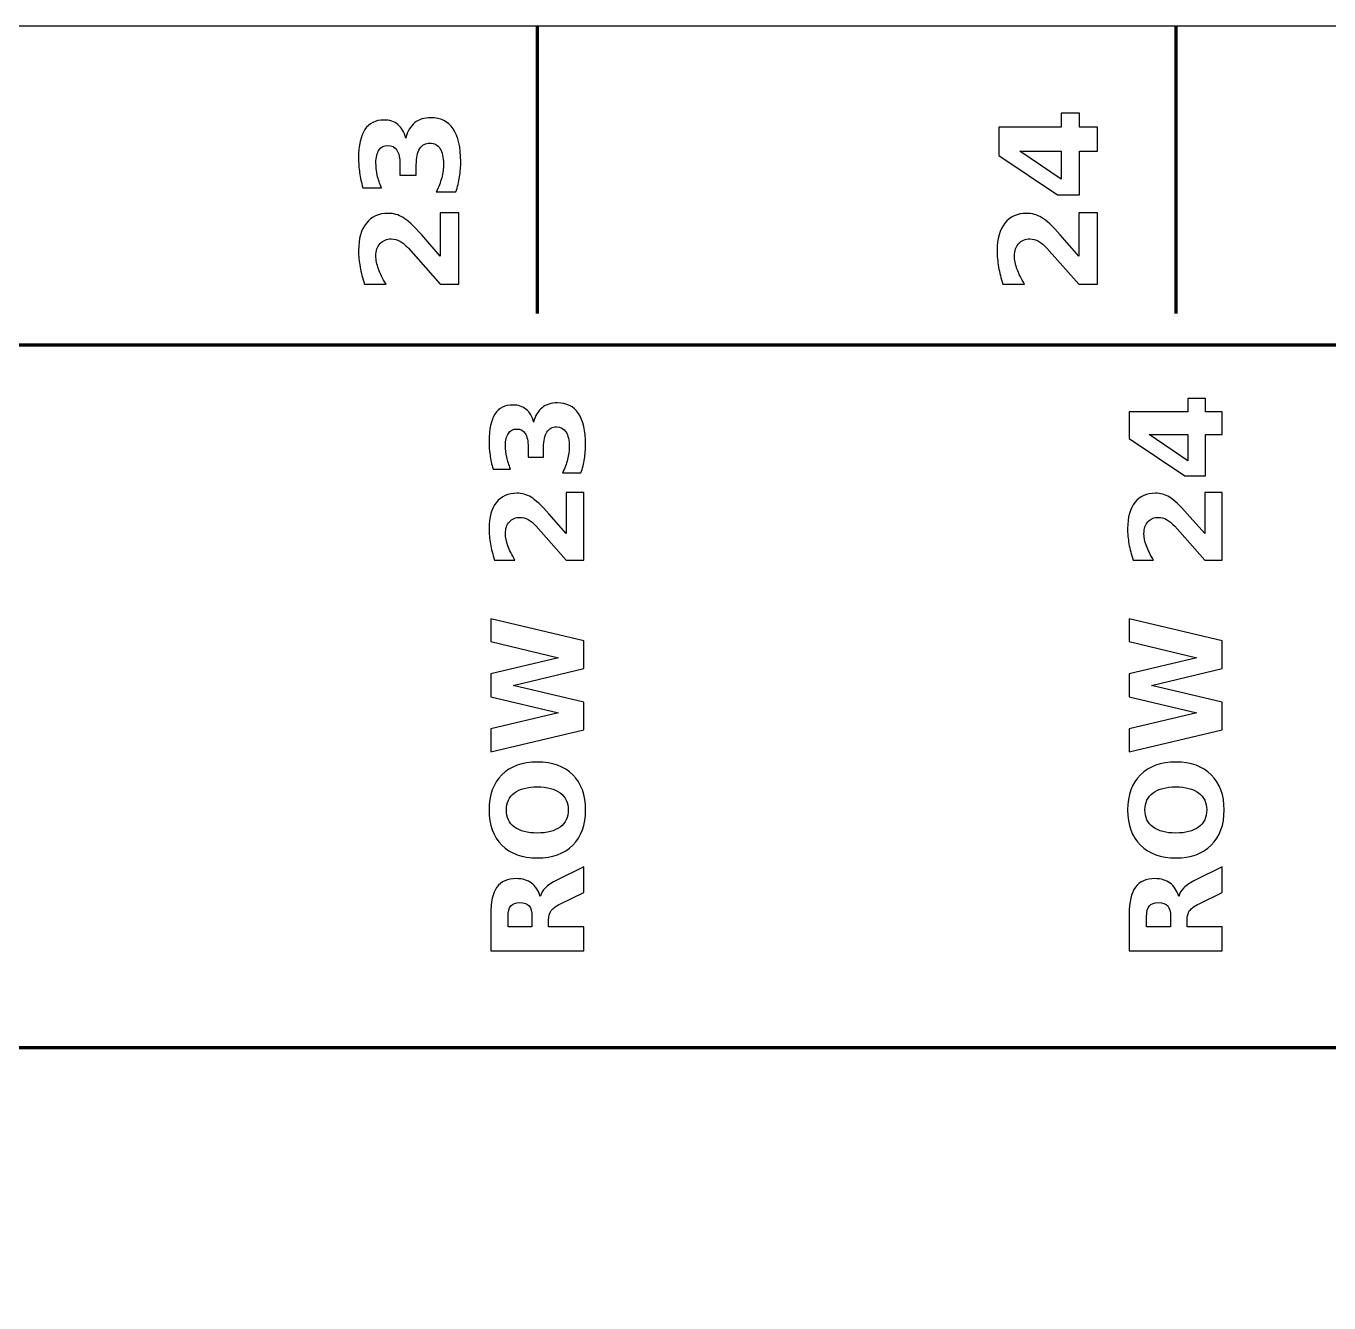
# Model space of a CAD drawing. Header units: centimetres. Extents: x -27.5 to 5.5, y -16.9 to -12.8.
# Drawn here: x -4.608 to -2.567, y -14.85 to -12.85 of the extents above; entities that cross this region are included whole.
import ezdxf

# ---------------------------------------------------------------- set-up
doc = ezdxf.new("R2010")
doc.units = ezdxf.units.CM
doc.header["$MEASUREMENT"] = 0
doc.layers.add('Layer 1', color=7, linetype='Continuous')

msp = doc.modelspace()

# ---------------------------------------------------------------- linework, layer by layer
at = {"layer": 'Layer 1', "color": 7}
msp.add_open_spline([(-27.5, -12.85), (-27.5, -12.85), (5.5, -12.85), (5.5, -12.85), (5.5, -12.85), (5.5, -12.85), (5.5, -16.85), (5.5, -16.85), (5.5, -16.85), (5.5, -16.85), (-27.5, -16.85), (-27.5, -16.85), (-27.5, -16.85), (-27.5, -16.85), (-27.5, -12.85), (-27.5, -12.85)], degree=3, knots=[0, 0, 0, 0, 0.25, 0.25, 0.25, 0.25, 0.5, 0.5, 0.5, 0.5, 0.75, 0.75, 0.75, 0.75, 1, 1, 1, 1], dxfattribs=at)
at = {"layer": 'Layer 1', "color": 250, "lineweight": 106}
for points in [[(-3.80684, -12.85), (-3.80684, -12.85), (-3.80686, -13.29999), (-3.80686, -13.29999)], [(-2.80684, -12.85), (-2.80684, -12.85), (-2.80686, -13.29999), (-2.80686, -13.29999)]]:
    msp.add_open_spline(points, degree=3, dxfattribs=at)
at = {"layer": 'Layer 1', "color": 250}
for points, knots in [([(-4.01292, -13.02535), (-4.01024, -13.01498), (-4.00555, -13.00704), (-3.99892, -13.00164), (-3.99892, -13.00164), (-3.99225, -12.99624), (-3.98382, -12.99353), (-3.97355, -12.99353), (-3.97355, -12.99353), (-3.95824, -12.99353), (-3.9466, -12.99938), (-3.93863, -13.01109), (-3.93863, -13.01109), (-3.93069, -13.02281), (-3.9267, -13.03988), (-3.9267, -13.06235), (-3.9267, -13.06235), (-3.9267, -13.07029), (-3.92734, -13.07823), (-3.92861, -13.0862), (-3.92861, -13.0862), (-3.92988, -13.09414), (-3.93182, -13.10201), (-3.93436, -13.1098), (-3.93436, -13.1098), (-3.93436, -13.1098), (-3.96505, -13.1098), (-3.96505, -13.1098), (-3.96505, -13.1098), (-3.96134, -13.10236), (-3.95852, -13.09499), (-3.95662, -13.08765), (-3.95662, -13.08765), (-3.95475, -13.08031), (-3.9538, -13.07308), (-3.9538, -13.06599), (-3.9538, -13.06599), (-3.9538, -13.05544), (-3.95563, -13.04736), (-3.95926, -13.04175), (-3.95926, -13.04175), (-3.96293, -13.03614), (-3.96815, -13.03332), (-3.975, -13.03332), (-3.975, -13.03332), (-3.98202, -13.03332), (-3.98734, -13.03621), (-3.99094, -13.04196), (-3.99094, -13.04196), (-3.99458, -13.04771), (-3.99638, -13.05622), (-3.99638, -13.06743), (-3.99638, -13.06743), (-3.99638, -13.06743), (-3.99638, -13.08334), (-3.99638, -13.08334), (-3.99638, -13.08334), (-3.99638, -13.08334), (-4.02202, -13.08334), (-4.02202, -13.08334), (-4.02202, -13.08334), (-4.02202, -13.08334), (-4.02202, -13.06662), (-4.02202, -13.06662), (-4.02202, -13.06662), (-4.02202, -13.0566), (-4.02358, -13.0492), (-4.02672, -13.04429), (-4.02672, -13.04429), (-4.02986, -13.03939), (-4.03462, -13.03695), (-4.041, -13.03695), (-4.041, -13.03695), (-4.04693, -13.03695), (-4.05152, -13.03932), (-4.05473, -13.04408), (-4.05473, -13.04408), (-4.05797, -13.04884), (-4.05959, -13.05555), (-4.05959, -13.06422), (-4.05959, -13.06422), (-4.05959, -13.07064), (-4.05889, -13.0771), (-4.05744, -13.08366), (-4.05744, -13.08366), (-4.056, -13.09019), (-4.05384, -13.09668), (-4.05102, -13.10317), (-4.05102, -13.10317), (-4.05102, -13.10317), (-4.08016, -13.10317), (-4.08016, -13.10317), (-4.08016, -13.10317), (-4.08238, -13.0953), (-4.08404, -13.08754), (-4.08514, -13.07982), (-4.08514, -13.07982), (-4.08623, -13.07209), (-4.08679, -13.06454), (-4.08679, -13.0571), (-4.08679, -13.0571), (-4.08679, -13.03706), (-4.08351, -13.02203), (-4.07692, -13.01208), (-4.07692, -13.01208), (-4.07035, -13.00213), (-4.06044, -12.99716), (-4.04721, -12.99716), (-4.04721, -12.99716), (-4.03822, -12.99716), (-4.03081, -12.99952), (-4.02506, -13.00429), (-4.02506, -13.00429), (-4.01931, -13.00905), (-4.01525, -13.01607), (-4.01292, -13.02535)], [0, 0, 0, 0, 0.0344828, 0.0344828, 0.0344828, 0.0344828, 0.0689655, 0.0689655, 0.0689655, 0.0689655, 0.1034483, 0.1034483, 0.1034483, 0.1034483, 0.137931, 0.137931, 0.137931, 0.137931, 0.1724138, 0.1724138, 0.1724138, 0.1724138, 0.2068966, 0.2068966, 0.2068966, 0.2068966, 0.2413793, 0.2413793, 0.2413793, 0.2413793, 0.2758621, 0.2758621, 0.2758621, 0.2758621, 0.3103448, 0.3103448, 0.3103448, 0.3103448, 0.3448276, 0.3448276, 0.3448276, 0.3448276, 0.3793103, 0.3793103, 0.3793103, 0.3793103, 0.4137931, 0.4137931, 0.4137931, 0.4137931, 0.4482759, 0.4482759, 0.4482759, 0.4482759, 0.4827586, 0.4827586, 0.4827586, 0.4827586, 0.5172414, 0.5172414, 0.5172414, 0.5172414, 0.5517241, 0.5517241, 0.5517241, 0.5517241, 0.5862069, 0.5862069, 0.5862069, 0.5862069, 0.6206897, 0.6206897, 0.6206897, 0.6206897, 0.6551724, 0.6551724, 0.6551724, 0.6551724, 0.6896552, 0.6896552, 0.6896552, 0.6896552, 0.7241379, 0.7241379, 0.7241379, 0.7241379, 0.7586207, 0.7586207, 0.7586207, 0.7586207, 0.7931034, 0.7931034, 0.7931034, 0.7931034, 0.8275862, 0.8275862, 0.8275862, 0.8275862, 0.862069, 0.862069, 0.862069, 0.862069, 0.8965517, 0.8965517, 0.8965517, 0.8965517, 0.9310345, 0.9310345, 0.9310345, 0.9310345, 0.9655172, 0.9655172, 0.9655172, 0.9655172, 1, 1, 1, 1]), ([(-3.08401, -13.05262), (-3.08401, -13.05262), (-3.08401, -13.00838), (-3.08401, -13.00838), (-3.08401, -13.00838), (-3.08401, -13.00838), (-2.98664, -13.00838), (-2.98664, -13.00838), (-2.98664, -13.00838), (-2.98664, -13.00838), (-2.98664, -12.98636), (-2.98664, -12.98636), (-2.98664, -12.98636), (-2.98664, -12.98636), (-2.95782, -12.98636), (-2.95782, -12.98636), (-2.95782, -12.98636), (-2.95782, -12.98636), (-2.95782, -13.00838), (-2.95782, -13.00838), (-2.95782, -13.00838), (-2.95782, -13.00838), (-2.9297, -13.00838), (-2.9297, -13.00838), (-2.9297, -13.00838), (-2.9297, -13.00838), (-2.9297, -13.04598), (-2.9297, -13.04598), (-2.9297, -13.04598), (-2.9297, -13.04598), (-2.95782, -13.04598), (-2.95782, -13.04598), (-2.95782, -13.04598), (-2.95782, -13.04598), (-2.95782, -13.11442), (-2.95782, -13.11442), (-2.95782, -13.11442), (-2.95782, -13.11442), (-2.99193, -13.11442), (-2.99193, -13.11442), (-2.99193, -13.11442), (-2.99193, -13.11442), (-3.08401, -13.05262), (-3.08401, -13.05262)], [0, 0, 0, 0, 0.0909091, 0.0909091, 0.0909091, 0.0909091, 0.1818182, 0.1818182, 0.1818182, 0.1818182, 0.2727273, 0.2727273, 0.2727273, 0.2727273, 0.3636364, 0.3636364, 0.3636364, 0.3636364, 0.4545455, 0.4545455, 0.4545455, 0.4545455, 0.5454545, 0.5454545, 0.5454545, 0.5454545, 0.6363636, 0.6363636, 0.6363636, 0.6363636, 0.7272727, 0.7272727, 0.7272727, 0.7272727, 0.8181818, 0.8181818, 0.8181818, 0.8181818, 0.9090909, 0.9090909, 0.9090909, 0.9090909, 1, 1, 1, 1]), ([(-3.05123, -13.04598), (-3.05123, -13.04598), (-2.98664, -13.08962), (-2.98664, -13.08962), (-2.98664, -13.08962), (-2.98664, -13.08962), (-2.98664, -13.04598), (-2.98664, -13.04598), (-2.98664, -13.04598), (-2.98664, -13.04598), (-3.05123, -13.04598), (-3.05123, -13.04598)], [0, 0, 0, 0, 0.3333333, 0.3333333, 0.3333333, 0.3333333, 0.6666667, 0.6666667, 0.6666667, 0.6666667, 1, 1, 1, 1]), ([(-3.95895, -13.21024), (-3.95895, -13.21024), (-3.95895, -13.14233), (-3.95895, -13.14233), (-3.95895, -13.14233), (-3.95895, -13.14233), (-3.9297, -13.14233), (-3.9297, -13.14233), (-3.9297, -13.14233), (-3.9297, -13.14233), (-3.9297, -13.25448), (-3.9297, -13.25448), (-3.9297, -13.25448), (-3.9297, -13.25448), (-3.95895, -13.25448), (-3.95895, -13.25448), (-3.95895, -13.25448), (-3.95895, -13.25448), (-4.00865, -13.19814), (-4.00865, -13.19814), (-4.00865, -13.19814), (-4.0132, -13.1931), (-4.01765, -13.18939), (-4.02199, -13.187), (-4.02199, -13.187), (-4.02633, -13.18456), (-4.03084, -13.18336), (-4.03553, -13.18336), (-4.03553, -13.18336), (-4.04277, -13.18336), (-4.04859, -13.1858), (-4.053, -13.19066), (-4.053, -13.19066), (-4.05741, -13.1955), (-4.05959, -13.20195), (-4.05959, -13.21003), (-4.05959, -13.21003), (-4.05959, -13.21624), (-4.05825, -13.22301), (-4.05561, -13.23039), (-4.05561, -13.23039), (-4.05296, -13.23776), (-4.04901, -13.24566), (-4.04379, -13.25406), (-4.04379, -13.25406), (-4.04379, -13.25406), (-4.07769, -13.25406), (-4.07769, -13.25406), (-4.07769, -13.25406), (-4.08066, -13.2451), (-4.08291, -13.23624), (-4.08447, -13.22749), (-4.08447, -13.22749), (-4.08602, -13.21875), (-4.08679, -13.21017), (-4.08679, -13.20174), (-4.08679, -13.20174), (-4.08679, -13.18329), (-4.08274, -13.16893), (-4.07459, -13.1587), (-4.07459, -13.1587), (-4.06647, -13.14847), (-4.05515, -13.14336), (-4.04058, -13.14336), (-4.04058, -13.14336), (-4.03218, -13.14336), (-4.02435, -13.14554), (-4.01708, -13.14988), (-4.01708, -13.14988), (-4.00982, -13.15422), (-4.00008, -13.16336), (-3.98787, -13.17726), (-3.98787, -13.17726), (-3.98787, -13.17726), (-3.95895, -13.21024), (-3.95895, -13.21024)], [0, 0, 0, 0, 0.0526316, 0.0526316, 0.0526316, 0.0526316, 0.1052632, 0.1052632, 0.1052632, 0.1052632, 0.1578947, 0.1578947, 0.1578947, 0.1578947, 0.2105263, 0.2105263, 0.2105263, 0.2105263, 0.2631579, 0.2631579, 0.2631579, 0.2631579, 0.3157895, 0.3157895, 0.3157895, 0.3157895, 0.3684211, 0.3684211, 0.3684211, 0.3684211, 0.4210526, 0.4210526, 0.4210526, 0.4210526, 0.4736842, 0.4736842, 0.4736842, 0.4736842, 0.5263158, 0.5263158, 0.5263158, 0.5263158, 0.5789474, 0.5789474, 0.5789474, 0.5789474, 0.6315789, 0.6315789, 0.6315789, 0.6315789, 0.6842105, 0.6842105, 0.6842105, 0.6842105, 0.7368421, 0.7368421, 0.7368421, 0.7368421, 0.7894737, 0.7894737, 0.7894737, 0.7894737, 0.8421053, 0.8421053, 0.8421053, 0.8421053, 0.8947368, 0.8947368, 0.8947368, 0.8947368, 0.9473684, 0.9473684, 0.9473684, 0.9473684, 1, 1, 1, 1]), ([(-2.95895, -13.21024), (-2.95895, -13.21024), (-2.95895, -13.14233), (-2.95895, -13.14233), (-2.95895, -13.14233), (-2.95895, -13.14233), (-2.9297, -13.14233), (-2.9297, -13.14233), (-2.9297, -13.14233), (-2.9297, -13.14233), (-2.9297, -13.25448), (-2.9297, -13.25448), (-2.9297, -13.25448), (-2.9297, -13.25448), (-2.95895, -13.25448), (-2.95895, -13.25448), (-2.95895, -13.25448), (-2.95895, -13.25448), (-3.00865, -13.19814), (-3.00865, -13.19814), (-3.00865, -13.19814), (-3.0132, -13.1931), (-3.01765, -13.18939), (-3.02199, -13.187), (-3.02199, -13.187), (-3.02633, -13.18456), (-3.03084, -13.18336), (-3.03553, -13.18336), (-3.03553, -13.18336), (-3.04277, -13.18336), (-3.04859, -13.1858), (-3.053, -13.19066), (-3.053, -13.19066), (-3.05741, -13.1955), (-3.05959, -13.20195), (-3.05959, -13.21003), (-3.05959, -13.21003), (-3.05959, -13.21624), (-3.05825, -13.22301), (-3.05561, -13.23039), (-3.05561, -13.23039), (-3.05296, -13.23776), (-3.04901, -13.24566), (-3.04379, -13.25406), (-3.04379, -13.25406), (-3.04379, -13.25406), (-3.07769, -13.25406), (-3.07769, -13.25406), (-3.07769, -13.25406), (-3.08066, -13.2451), (-3.08291, -13.23624), (-3.08447, -13.22749), (-3.08447, -13.22749), (-3.08602, -13.21875), (-3.08679, -13.21017), (-3.08679, -13.20174), (-3.08679, -13.20174), (-3.08679, -13.18329), (-3.08274, -13.16893), (-3.07459, -13.1587), (-3.07459, -13.1587), (-3.06647, -13.14847), (-3.05515, -13.14336), (-3.04058, -13.14336), (-3.04058, -13.14336), (-3.03218, -13.14336), (-3.02435, -13.14554), (-3.01708, -13.14988), (-3.01708, -13.14988), (-3.00982, -13.15422), (-3.00008, -13.16336), (-2.98787, -13.17726), (-2.98787, -13.17726), (-2.98787, -13.17726), (-2.95895, -13.21024), (-2.95895, -13.21024)], [0, 0, 0, 0, 0.0526316, 0.0526316, 0.0526316, 0.0526316, 0.1052632, 0.1052632, 0.1052632, 0.1052632, 0.1578947, 0.1578947, 0.1578947, 0.1578947, 0.2105263, 0.2105263, 0.2105263, 0.2105263, 0.2631579, 0.2631579, 0.2631579, 0.2631579, 0.3157895, 0.3157895, 0.3157895, 0.3157895, 0.3684211, 0.3684211, 0.3684211, 0.3684211, 0.4210526, 0.4210526, 0.4210526, 0.4210526, 0.4736842, 0.4736842, 0.4736842, 0.4736842, 0.5263158, 0.5263158, 0.5263158, 0.5263158, 0.5789474, 0.5789474, 0.5789474, 0.5789474, 0.6315789, 0.6315789, 0.6315789, 0.6315789, 0.6842105, 0.6842105, 0.6842105, 0.6842105, 0.7368421, 0.7368421, 0.7368421, 0.7368421, 0.7894737, 0.7894737, 0.7894737, 0.7894737, 0.8421053, 0.8421053, 0.8421053, 0.8421053, 0.8947368, 0.8947368, 0.8947368, 0.8947368, 0.9473684, 0.9473684, 0.9473684, 0.9473684, 1, 1, 1, 1]), ([(-3.81267, -13.47025), (-3.81014, -13.46045), (-3.80571, -13.45295), (-3.79944, -13.44785), (-3.79944, -13.44785), (-3.79314, -13.44275), (-3.78517, -13.44019), (-3.77547, -13.44019), (-3.77547, -13.44019), (-3.76101, -13.44019), (-3.75001, -13.44572), (-3.74247, -13.45679), (-3.74247, -13.45679), (-3.73497, -13.46785), (-3.73121, -13.48399), (-3.73121, -13.50522), (-3.73121, -13.50522), (-3.73121, -13.51272), (-3.73181, -13.52022), (-3.73301, -13.52775), (-3.73301, -13.52775), (-3.73421, -13.53525), (-3.73604, -13.54269), (-3.73844, -13.55005), (-3.73844, -13.55005), (-3.73844, -13.55005), (-3.76744, -13.55005), (-3.76744, -13.55005), (-3.76744, -13.55005), (-3.76394, -13.54302), (-3.76127, -13.53605), (-3.75947, -13.52912), (-3.75947, -13.52912), (-3.75771, -13.52219), (-3.75681, -13.51535), (-3.75681, -13.50865), (-3.75681, -13.50865), (-3.75681, -13.49869), (-3.75854, -13.49105), (-3.76197, -13.48575), (-3.76197, -13.48575), (-3.76544, -13.48045), (-3.77037, -13.47779), (-3.77684, -13.47779), (-3.77684, -13.47779), (-3.78347, -13.47779), (-3.78851, -13.48052), (-3.79191, -13.48595), (-3.79191, -13.48595), (-3.79534, -13.49139), (-3.79704, -13.49942), (-3.79704, -13.51002), (-3.79704, -13.51002), (-3.79704, -13.51002), (-3.79704, -13.52505), (-3.79704, -13.52505), (-3.79704, -13.52505), (-3.79704, -13.52505), (-3.82127, -13.52505), (-3.82127, -13.52505), (-3.82127, -13.52505), (-3.82127, -13.52505), (-3.82127, -13.50925), (-3.82127, -13.50925), (-3.82127, -13.50925), (-3.82127, -13.49979), (-3.82274, -13.49279), (-3.82571, -13.48815), (-3.82571, -13.48815), (-3.82867, -13.48352), (-3.83317, -13.48122), (-3.83921, -13.48122), (-3.83921, -13.48122), (-3.84481, -13.48122), (-3.84914, -13.48345), (-3.85217, -13.48795), (-3.85217, -13.48795), (-3.85524, -13.49245), (-3.85677, -13.49879), (-3.85677, -13.50699), (-3.85677, -13.50699), (-3.85677, -13.51305), (-3.85611, -13.51915), (-3.85474, -13.52535), (-3.85474, -13.52535), (-3.85337, -13.53152), (-3.85134, -13.53765), (-3.84867, -13.54379), (-3.84867, -13.54379), (-3.84867, -13.54379), (-3.87621, -13.54379), (-3.87621, -13.54379), (-3.87621, -13.54379), (-3.87831, -13.53635), (-3.87987, -13.52902), (-3.88091, -13.52172), (-3.88091, -13.52172), (-3.88194, -13.51442), (-3.88247, -13.50729), (-3.88247, -13.50025), (-3.88247, -13.50025), (-3.88247, -13.48132), (-3.87937, -13.46712), (-3.87314, -13.45772), (-3.87314, -13.45772), (-3.86694, -13.44832), (-3.85757, -13.44362), (-3.84507, -13.44362), (-3.84507, -13.44362), (-3.83657, -13.44362), (-3.82957, -13.44585), (-3.82414, -13.45035), (-3.82414, -13.45035), (-3.81871, -13.45485), (-3.81487, -13.46149), (-3.81267, -13.47025)], [0, 0, 0, 0, 0.0344828, 0.0344828, 0.0344828, 0.0344828, 0.0689655, 0.0689655, 0.0689655, 0.0689655, 0.1034483, 0.1034483, 0.1034483, 0.1034483, 0.137931, 0.137931, 0.137931, 0.137931, 0.1724138, 0.1724138, 0.1724138, 0.1724138, 0.2068966, 0.2068966, 0.2068966, 0.2068966, 0.2413793, 0.2413793, 0.2413793, 0.2413793, 0.2758621, 0.2758621, 0.2758621, 0.2758621, 0.3103448, 0.3103448, 0.3103448, 0.3103448, 0.3448276, 0.3448276, 0.3448276, 0.3448276, 0.3793103, 0.3793103, 0.3793103, 0.3793103, 0.4137931, 0.4137931, 0.4137931, 0.4137931, 0.4482759, 0.4482759, 0.4482759, 0.4482759, 0.4827586, 0.4827586, 0.4827586, 0.4827586, 0.5172414, 0.5172414, 0.5172414, 0.5172414, 0.5517241, 0.5517241, 0.5517241, 0.5517241, 0.5862069, 0.5862069, 0.5862069, 0.5862069, 0.6206897, 0.6206897, 0.6206897, 0.6206897, 0.6551724, 0.6551724, 0.6551724, 0.6551724, 0.6896552, 0.6896552, 0.6896552, 0.6896552, 0.7241379, 0.7241379, 0.7241379, 0.7241379, 0.7586207, 0.7586207, 0.7586207, 0.7586207, 0.7931034, 0.7931034, 0.7931034, 0.7931034, 0.8275862, 0.8275862, 0.8275862, 0.8275862, 0.862069, 0.862069, 0.862069, 0.862069, 0.8965517, 0.8965517, 0.8965517, 0.8965517, 0.9310345, 0.9310345, 0.9310345, 0.9310345, 0.9655172, 0.9655172, 0.9655172, 0.9655172, 1, 1, 1, 1]), ([(-2.87984, -13.49602), (-2.87984, -13.49602), (-2.87984, -13.45422), (-2.87984, -13.45422), (-2.87984, -13.45422), (-2.87984, -13.45422), (-2.78784, -13.45422), (-2.78784, -13.45422), (-2.78784, -13.45422), (-2.78784, -13.45422), (-2.78784, -13.43342), (-2.78784, -13.43342), (-2.78784, -13.43342), (-2.78784, -13.43342), (-2.76061, -13.43342), (-2.76061, -13.43342), (-2.76061, -13.43342), (-2.76061, -13.43342), (-2.76061, -13.45422), (-2.76061, -13.45422), (-2.76061, -13.45422), (-2.76061, -13.45422), (-2.73404, -13.45422), (-2.73404, -13.45422), (-2.73404, -13.45422), (-2.73404, -13.45422), (-2.73404, -13.48975), (-2.73404, -13.48975), (-2.73404, -13.48975), (-2.73404, -13.48975), (-2.76061, -13.48975), (-2.76061, -13.48975), (-2.76061, -13.48975), (-2.76061, -13.48975), (-2.76061, -13.55442), (-2.76061, -13.55442), (-2.76061, -13.55442), (-2.76061, -13.55442), (-2.79284, -13.55442), (-2.79284, -13.55442), (-2.79284, -13.55442), (-2.79284, -13.55442), (-2.87984, -13.49602), (-2.87984, -13.49602)], [0, 0, 0, 0, 0.0909091, 0.0909091, 0.0909091, 0.0909091, 0.1818182, 0.1818182, 0.1818182, 0.1818182, 0.2727273, 0.2727273, 0.2727273, 0.2727273, 0.3636364, 0.3636364, 0.3636364, 0.3636364, 0.4545455, 0.4545455, 0.4545455, 0.4545455, 0.5454545, 0.5454545, 0.5454545, 0.5454545, 0.6363636, 0.6363636, 0.6363636, 0.6363636, 0.7272727, 0.7272727, 0.7272727, 0.7272727, 0.8181818, 0.8181818, 0.8181818, 0.8181818, 0.9090909, 0.9090909, 0.9090909, 0.9090909, 1, 1, 1, 1]), ([(-2.84887, -13.48975), (-2.84887, -13.48975), (-2.78784, -13.53099), (-2.78784, -13.53099), (-2.78784, -13.53099), (-2.78784, -13.53099), (-2.78784, -13.48975), (-2.78784, -13.48975), (-2.78784, -13.48975), (-2.78784, -13.48975), (-2.84887, -13.48975), (-2.84887, -13.48975)], [0, 0, 0, 0, 0.3333333, 0.3333333, 0.3333333, 0.3333333, 0.6666667, 0.6666667, 0.6666667, 0.6666667, 1, 1, 1, 1]), ([(-3.76167, -13.64496), (-3.76167, -13.64496), (-3.76167, -13.58079), (-3.76167, -13.58079), (-3.76167, -13.58079), (-3.76167, -13.58079), (-3.73404, -13.58079), (-3.73404, -13.58079), (-3.73404, -13.58079), (-3.73404, -13.58079), (-3.73404, -13.68676), (-3.73404, -13.68676), (-3.73404, -13.68676), (-3.73404, -13.68676), (-3.76167, -13.68676), (-3.76167, -13.68676), (-3.76167, -13.68676), (-3.76167, -13.68676), (-3.80864, -13.63352), (-3.80864, -13.63352), (-3.80864, -13.63352), (-3.81294, -13.62876), (-3.81714, -13.62526), (-3.82124, -13.62299), (-3.82124, -13.62299), (-3.82534, -13.62069), (-3.82961, -13.61956), (-3.83404, -13.61956), (-3.83404, -13.61956), (-3.84087, -13.61956), (-3.84637, -13.62186), (-3.85054, -13.62646), (-3.85054, -13.62646), (-3.85471, -13.63102), (-3.85677, -13.63712), (-3.85677, -13.64476), (-3.85677, -13.64476), (-3.85677, -13.65062), (-3.85551, -13.65702), (-3.85301, -13.66399), (-3.85301, -13.66399), (-3.85051, -13.67096), (-3.84677, -13.67842), (-3.84184, -13.68636), (-3.84184, -13.68636), (-3.84184, -13.68636), (-3.87387, -13.68636), (-3.87387, -13.68636), (-3.87387, -13.68636), (-3.87667, -13.67789), (-3.87881, -13.66952), (-3.88027, -13.66126), (-3.88027, -13.66126), (-3.88174, -13.65299), (-3.88247, -13.64489), (-3.88247, -13.63692), (-3.88247, -13.63692), (-3.88247, -13.61949), (-3.87864, -13.60592), (-3.87094, -13.59626), (-3.87094, -13.59626), (-3.86327, -13.58659), (-3.85257, -13.58176), (-3.83881, -13.58176), (-3.83881, -13.58176), (-3.83087, -13.58176), (-3.82347, -13.58382), (-3.81661, -13.58792), (-3.81661, -13.58792), (-3.80974, -13.59202), (-3.80054, -13.60066), (-3.78901, -13.61379), (-3.78901, -13.61379), (-3.78901, -13.61379), (-3.76167, -13.64496), (-3.76167, -13.64496)], [0, 0, 0, 0, 0.0526316, 0.0526316, 0.0526316, 0.0526316, 0.1052632, 0.1052632, 0.1052632, 0.1052632, 0.1578947, 0.1578947, 0.1578947, 0.1578947, 0.2105263, 0.2105263, 0.2105263, 0.2105263, 0.2631579, 0.2631579, 0.2631579, 0.2631579, 0.3157895, 0.3157895, 0.3157895, 0.3157895, 0.3684211, 0.3684211, 0.3684211, 0.3684211, 0.4210526, 0.4210526, 0.4210526, 0.4210526, 0.4736842, 0.4736842, 0.4736842, 0.4736842, 0.5263158, 0.5263158, 0.5263158, 0.5263158, 0.5789474, 0.5789474, 0.5789474, 0.5789474, 0.6315789, 0.6315789, 0.6315789, 0.6315789, 0.6842105, 0.6842105, 0.6842105, 0.6842105, 0.7368421, 0.7368421, 0.7368421, 0.7368421, 0.7894737, 0.7894737, 0.7894737, 0.7894737, 0.8421053, 0.8421053, 0.8421053, 0.8421053, 0.8947368, 0.8947368, 0.8947368, 0.8947368, 0.9473684, 0.9473684, 0.9473684, 0.9473684, 1, 1, 1, 1]), ([(-2.76167, -13.64496), (-2.76167, -13.64496), (-2.76167, -13.58079), (-2.76167, -13.58079), (-2.76167, -13.58079), (-2.76167, -13.58079), (-2.73404, -13.58079), (-2.73404, -13.58079), (-2.73404, -13.58079), (-2.73404, -13.58079), (-2.73404, -13.68676), (-2.73404, -13.68676), (-2.73404, -13.68676), (-2.73404, -13.68676), (-2.76167, -13.68676), (-2.76167, -13.68676), (-2.76167, -13.68676), (-2.76167, -13.68676), (-2.80864, -13.63352), (-2.80864, -13.63352), (-2.80864, -13.63352), (-2.81294, -13.62876), (-2.81714, -13.62526), (-2.82124, -13.62299), (-2.82124, -13.62299), (-2.82534, -13.62069), (-2.82961, -13.61956), (-2.83404, -13.61956), (-2.83404, -13.61956), (-2.84087, -13.61956), (-2.84637, -13.62186), (-2.85054, -13.62646), (-2.85054, -13.62646), (-2.85471, -13.63102), (-2.85677, -13.63712), (-2.85677, -13.64476), (-2.85677, -13.64476), (-2.85677, -13.65062), (-2.85551, -13.65702), (-2.85301, -13.66399), (-2.85301, -13.66399), (-2.85051, -13.67096), (-2.84677, -13.67842), (-2.84184, -13.68636), (-2.84184, -13.68636), (-2.84184, -13.68636), (-2.87387, -13.68636), (-2.87387, -13.68636), (-2.87387, -13.68636), (-2.87667, -13.67789), (-2.87881, -13.66952), (-2.88027, -13.66126), (-2.88027, -13.66126), (-2.88174, -13.65299), (-2.88247, -13.64489), (-2.88247, -13.63692), (-2.88247, -13.63692), (-2.88247, -13.61949), (-2.87864, -13.60592), (-2.87094, -13.59626), (-2.87094, -13.59626), (-2.86327, -13.58659), (-2.85257, -13.58176), (-2.83881, -13.58176), (-2.83881, -13.58176), (-2.83087, -13.58176), (-2.82347, -13.58382), (-2.81661, -13.58792), (-2.81661, -13.58792), (-2.80974, -13.59202), (-2.80054, -13.60066), (-2.78901, -13.61379), (-2.78901, -13.61379), (-2.78901, -13.61379), (-2.76167, -13.64496), (-2.76167, -13.64496)], [0, 0, 0, 0, 0.0526316, 0.0526316, 0.0526316, 0.0526316, 0.1052632, 0.1052632, 0.1052632, 0.1052632, 0.1578947, 0.1578947, 0.1578947, 0.1578947, 0.2105263, 0.2105263, 0.2105263, 0.2105263, 0.2631579, 0.2631579, 0.2631579, 0.2631579, 0.3157895, 0.3157895, 0.3157895, 0.3157895, 0.3684211, 0.3684211, 0.3684211, 0.3684211, 0.4210526, 0.4210526, 0.4210526, 0.4210526, 0.4736842, 0.4736842, 0.4736842, 0.4736842, 0.5263158, 0.5263158, 0.5263158, 0.5263158, 0.5789474, 0.5789474, 0.5789474, 0.5789474, 0.6315789, 0.6315789, 0.6315789, 0.6315789, 0.6842105, 0.6842105, 0.6842105, 0.6842105, 0.7368421, 0.7368421, 0.7368421, 0.7368421, 0.7894737, 0.7894737, 0.7894737, 0.7894737, 0.8421053, 0.8421053, 0.8421053, 0.8421053, 0.8947368, 0.8947368, 0.8947368, 0.8947368, 0.9473684, 0.9473684, 0.9473684, 0.9473684, 1, 1, 1, 1]), ([(-3.87984, -13.98685), (-3.87984, -13.98685), (-3.87984, -13.95082), (-3.87984, -13.95082), (-3.87984, -13.95082), (-3.87984, -13.95082), (-3.77387, -13.92562), (-3.77387, -13.92562), (-3.77387, -13.92562), (-3.77387, -13.92562), (-3.87984, -13.90062), (-3.87984, -13.90062), (-3.87984, -13.90062), (-3.87984, -13.90062), (-3.87984, -13.86439), (-3.87984, -13.86439), (-3.87984, -13.86439), (-3.87984, -13.86439), (-3.77387, -13.83939), (-3.77387, -13.83939), (-3.77387, -13.83939), (-3.77387, -13.83939), (-3.87984, -13.81419), (-3.87984, -13.81419), (-3.87984, -13.81419), (-3.87984, -13.81419), (-3.87984, -13.77845), (-3.87984, -13.77845), (-3.87984, -13.77845), (-3.87984, -13.77845), (-3.73404, -13.81282), (-3.73404, -13.81282), (-3.73404, -13.81282), (-3.73404, -13.81282), (-3.73404, -13.85619), (-3.73404, -13.85619), (-3.73404, -13.85619), (-3.73404, -13.85619), (-3.84487, -13.88265), (-3.84487, -13.88265), (-3.84487, -13.88265), (-3.84487, -13.88265), (-3.73404, -13.90882), (-3.73404, -13.90882), (-3.73404, -13.90882), (-3.73404, -13.90882), (-3.73404, -13.95219), (-3.73404, -13.95219), (-3.73404, -13.95219), (-3.73404, -13.95219), (-3.87984, -13.98685), (-3.87984, -13.98685)], [0, 0, 0, 0, 0.0769231, 0.0769231, 0.0769231, 0.0769231, 0.1538462, 0.1538462, 0.1538462, 0.1538462, 0.2307692, 0.2307692, 0.2307692, 0.2307692, 0.3076923, 0.3076923, 0.3076923, 0.3076923, 0.3846154, 0.3846154, 0.3846154, 0.3846154, 0.4615385, 0.4615385, 0.4615385, 0.4615385, 0.5384615, 0.5384615, 0.5384615, 0.5384615, 0.6153846, 0.6153846, 0.6153846, 0.6153846, 0.6923077, 0.6923077, 0.6923077, 0.6923077, 0.7692308, 0.7692308, 0.7692308, 0.7692308, 0.8461538, 0.8461538, 0.8461538, 0.8461538, 0.9230769, 0.9230769, 0.9230769, 0.9230769, 1, 1, 1, 1]), ([(-2.87984, -13.98685), (-2.87984, -13.98685), (-2.87984, -13.95082), (-2.87984, -13.95082), (-2.87984, -13.95082), (-2.87984, -13.95082), (-2.77387, -13.92562), (-2.77387, -13.92562), (-2.77387, -13.92562), (-2.77387, -13.92562), (-2.87984, -13.90062), (-2.87984, -13.90062), (-2.87984, -13.90062), (-2.87984, -13.90062), (-2.87984, -13.86439), (-2.87984, -13.86439), (-2.87984, -13.86439), (-2.87984, -13.86439), (-2.77387, -13.83939), (-2.77387, -13.83939), (-2.77387, -13.83939), (-2.77387, -13.83939), (-2.87984, -13.81419), (-2.87984, -13.81419), (-2.87984, -13.81419), (-2.87984, -13.81419), (-2.87984, -13.77845), (-2.87984, -13.77845), (-2.87984, -13.77845), (-2.87984, -13.77845), (-2.73404, -13.81282), (-2.73404, -13.81282), (-2.73404, -13.81282), (-2.73404, -13.81282), (-2.73404, -13.85619), (-2.73404, -13.85619), (-2.73404, -13.85619), (-2.73404, -13.85619), (-2.84487, -13.88265), (-2.84487, -13.88265), (-2.84487, -13.88265), (-2.84487, -13.88265), (-2.73404, -13.90882), (-2.73404, -13.90882), (-2.73404, -13.90882), (-2.73404, -13.90882), (-2.73404, -13.95219), (-2.73404, -13.95219), (-2.73404, -13.95219), (-2.73404, -13.95219), (-2.87984, -13.98685), (-2.87984, -13.98685)], [0, 0, 0, 0, 0.0769231, 0.0769231, 0.0769231, 0.0769231, 0.1538462, 0.1538462, 0.1538462, 0.1538462, 0.2307692, 0.2307692, 0.2307692, 0.2307692, 0.3076923, 0.3076923, 0.3076923, 0.3076923, 0.3846154, 0.3846154, 0.3846154, 0.3846154, 0.4615385, 0.4615385, 0.4615385, 0.4615385, 0.5384615, 0.5384615, 0.5384615, 0.5384615, 0.6153846, 0.6153846, 0.6153846, 0.6153846, 0.6923077, 0.6923077, 0.6923077, 0.6923077, 0.7692308, 0.7692308, 0.7692308, 0.7692308, 0.8461538, 0.8461538, 0.8461538, 0.8461538, 0.9230769, 0.9230769, 0.9230769, 0.9230769, 1, 1, 1, 1]), ([(-3.88247, -14.07788), (-3.88247, -14.05445), (-3.87577, -14.03608), (-3.86234, -14.02282), (-3.86234, -14.02282), (-3.84894, -14.00952), (-3.83041, -14.00288), (-3.80681, -14.00288), (-3.80681, -14.00288), (-3.78324, -14.00288), (-3.76474, -14.00952), (-3.75134, -14.02282), (-3.75134, -14.02282), (-3.73791, -14.03608), (-3.73121, -14.05445), (-3.73121, -14.07788), (-3.73121, -14.07788), (-3.73121, -14.10125), (-3.73791, -14.11958), (-3.75134, -14.13292), (-3.75134, -14.13292), (-3.76474, -14.14622), (-3.78324, -14.15288), (-3.80681, -14.15288), (-3.80681, -14.15288), (-3.83041, -14.15288), (-3.84894, -14.14622), (-3.86234, -14.13292), (-3.86234, -14.13292), (-3.87577, -14.11958), (-3.88247, -14.10125), (-3.88247, -14.07788)], [0, 0, 0, 0, 0.125, 0.125, 0.125, 0.125, 0.25, 0.25, 0.25, 0.25, 0.375, 0.375, 0.375, 0.375, 0.5, 0.5, 0.5, 0.5, 0.625, 0.625, 0.625, 0.625, 0.75, 0.75, 0.75, 0.75, 0.875, 0.875, 0.875, 0.875, 1, 1, 1, 1]), ([(-2.88247, -14.07788), (-2.88247, -14.05445), (-2.87577, -14.03608), (-2.86234, -14.02282), (-2.86234, -14.02282), (-2.84894, -14.00952), (-2.83041, -14.00288), (-2.80681, -14.00288), (-2.80681, -14.00288), (-2.78324, -14.00288), (-2.76474, -14.00952), (-2.75134, -14.02282), (-2.75134, -14.02282), (-2.73791, -14.03608), (-2.73121, -14.05445), (-2.73121, -14.07788), (-2.73121, -14.07788), (-2.73121, -14.10125), (-2.73791, -14.11958), (-2.75134, -14.13292), (-2.75134, -14.13292), (-2.76474, -14.14622), (-2.78324, -14.15288), (-2.80681, -14.15288), (-2.80681, -14.15288), (-2.83041, -14.15288), (-2.84894, -14.14622), (-2.86234, -14.13292), (-2.86234, -14.13292), (-2.87577, -14.11958), (-2.88247, -14.10125), (-2.88247, -14.07788)], [0, 0, 0, 0, 0.125, 0.125, 0.125, 0.125, 0.25, 0.25, 0.25, 0.25, 0.375, 0.375, 0.375, 0.375, 0.5, 0.5, 0.5, 0.5, 0.625, 0.625, 0.625, 0.625, 0.75, 0.75, 0.75, 0.75, 0.875, 0.875, 0.875, 0.875, 1, 1, 1, 1]), ([(-3.85524, -14.07788), (-3.85524, -14.08935), (-3.85101, -14.09822), (-3.84254, -14.10455), (-3.84254, -14.10455), (-3.83407, -14.11085), (-3.82217, -14.11402), (-3.80681, -14.11402), (-3.80681, -14.11402), (-3.79147, -14.11402), (-3.77961, -14.11085), (-3.77114, -14.10455), (-3.77114, -14.10455), (-3.76267, -14.09822), (-3.75844, -14.08935), (-3.75844, -14.07788), (-3.75844, -14.07788), (-3.75844, -14.06635), (-3.76267, -14.05745), (-3.77114, -14.05112), (-3.77114, -14.05112), (-3.77961, -14.04482), (-3.79147, -14.04165), (-3.80681, -14.04165), (-3.80681, -14.04165), (-3.82217, -14.04165), (-3.83407, -14.04482), (-3.84254, -14.05112), (-3.84254, -14.05112), (-3.85101, -14.05745), (-3.85524, -14.06635), (-3.85524, -14.07788)], [0, 0, 0, 0, 0.125, 0.125, 0.125, 0.125, 0.25, 0.25, 0.25, 0.25, 0.375, 0.375, 0.375, 0.375, 0.5, 0.5, 0.5, 0.5, 0.625, 0.625, 0.625, 0.625, 0.75, 0.75, 0.75, 0.75, 0.875, 0.875, 0.875, 0.875, 1, 1, 1, 1]), ([(-2.85524, -14.07788), (-2.85524, -14.08935), (-2.85101, -14.09822), (-2.84254, -14.10455), (-2.84254, -14.10455), (-2.83407, -14.11085), (-2.82217, -14.11402), (-2.80681, -14.11402), (-2.80681, -14.11402), (-2.79147, -14.11402), (-2.77961, -14.11085), (-2.77114, -14.10455), (-2.77114, -14.10455), (-2.76267, -14.09822), (-2.75844, -14.08935), (-2.75844, -14.07788), (-2.75844, -14.07788), (-2.75844, -14.06635), (-2.76267, -14.05745), (-2.77114, -14.05112), (-2.77114, -14.05112), (-2.77961, -14.04482), (-2.79147, -14.04165), (-2.80681, -14.04165), (-2.80681, -14.04165), (-2.82217, -14.04165), (-2.83407, -14.04482), (-2.84254, -14.05112), (-2.84254, -14.05112), (-2.85101, -14.05745), (-2.85524, -14.06635), (-2.85524, -14.07788)], [0, 0, 0, 0, 0.125, 0.125, 0.125, 0.125, 0.25, 0.25, 0.25, 0.25, 0.375, 0.375, 0.375, 0.375, 0.5, 0.5, 0.5, 0.5, 0.625, 0.625, 0.625, 0.625, 0.75, 0.75, 0.75, 0.75, 0.875, 0.875, 0.875, 0.875, 1, 1, 1, 1]), ([(-3.78921, -14.26088), (-3.78921, -14.26088), (-3.73404, -14.26088), (-3.73404, -14.26088), (-3.73404, -14.26088), (-3.73404, -14.26088), (-3.73404, -14.29848), (-3.73404, -14.29848), (-3.73404, -14.29848), (-3.73404, -14.29848), (-3.87984, -14.29848), (-3.87984, -14.29848), (-3.87984, -14.29848), (-3.87984, -14.29848), (-3.87984, -14.24105), (-3.87984, -14.24105), (-3.87984, -14.24105), (-3.87984, -14.22185), (-3.87661, -14.20775), (-3.87017, -14.19882), (-3.87017, -14.19882), (-3.86374, -14.18985), (-3.85354, -14.18538), (-3.83961, -14.18538), (-3.83961, -14.18538), (-3.82997, -14.18538), (-3.82204, -14.18772), (-3.81587, -14.19235), (-3.81587, -14.19235), (-3.80967, -14.19702), (-3.80511, -14.20405), (-3.80217, -14.21342), (-3.80217, -14.21342), (-3.80101, -14.20828), (-3.79837, -14.20365), (-3.79424, -14.19958), (-3.79424, -14.19958), (-3.79011, -14.19552), (-3.78384, -14.19142), (-3.77544, -14.18725), (-3.77544, -14.18725), (-3.77544, -14.18725), (-3.73404, -14.16682), (-3.73404, -14.16682), (-3.73404, -14.16682), (-3.73404, -14.16682), (-3.73404, -14.20688), (-3.73404, -14.20688), (-3.73404, -14.20688), (-3.73404, -14.20688), (-3.77027, -14.22465), (-3.77027, -14.22465), (-3.77027, -14.22465), (-3.77754, -14.22822), (-3.78254, -14.23185), (-3.78521, -14.23555), (-3.78521, -14.23555), (-3.78787, -14.23922), (-3.78921, -14.24412), (-3.78921, -14.25025), (-3.78921, -14.25025), (-3.78921, -14.25025), (-3.78921, -14.26088), (-3.78921, -14.26088)], [0, 0, 0, 0, 0.0625, 0.0625, 0.0625, 0.0625, 0.125, 0.125, 0.125, 0.125, 0.1875, 0.1875, 0.1875, 0.1875, 0.25, 0.25, 0.25, 0.25, 0.3125, 0.3125, 0.3125, 0.3125, 0.375, 0.375, 0.375, 0.375, 0.4375, 0.4375, 0.4375, 0.4375, 0.5, 0.5, 0.5, 0.5, 0.5625, 0.5625, 0.5625, 0.5625, 0.625, 0.625, 0.625, 0.625, 0.6875, 0.6875, 0.6875, 0.6875, 0.75, 0.75, 0.75, 0.75, 0.8125, 0.8125, 0.8125, 0.8125, 0.875, 0.875, 0.875, 0.875, 0.9375, 0.9375, 0.9375, 0.9375, 1, 1, 1, 1]), ([(-2.78921, -14.26088), (-2.78921, -14.26088), (-2.73404, -14.26088), (-2.73404, -14.26088), (-2.73404, -14.26088), (-2.73404, -14.26088), (-2.73404, -14.29848), (-2.73404, -14.29848), (-2.73404, -14.29848), (-2.73404, -14.29848), (-2.87984, -14.29848), (-2.87984, -14.29848), (-2.87984, -14.29848), (-2.87984, -14.29848), (-2.87984, -14.24105), (-2.87984, -14.24105), (-2.87984, -14.24105), (-2.87984, -14.22185), (-2.87661, -14.20775), (-2.87017, -14.19882), (-2.87017, -14.19882), (-2.86374, -14.18985), (-2.85354, -14.18538), (-2.83961, -14.18538), (-2.83961, -14.18538), (-2.82997, -14.18538), (-2.82204, -14.18772), (-2.81587, -14.19235), (-2.81587, -14.19235), (-2.80967, -14.19702), (-2.80511, -14.20405), (-2.80217, -14.21342), (-2.80217, -14.21342), (-2.80101, -14.20828), (-2.79837, -14.20365), (-2.79424, -14.19958), (-2.79424, -14.19958), (-2.79011, -14.19552), (-2.78384, -14.19142), (-2.77544, -14.18725), (-2.77544, -14.18725), (-2.77544, -14.18725), (-2.73404, -14.16682), (-2.73404, -14.16682), (-2.73404, -14.16682), (-2.73404, -14.16682), (-2.73404, -14.20688), (-2.73404, -14.20688), (-2.73404, -14.20688), (-2.73404, -14.20688), (-2.77027, -14.22465), (-2.77027, -14.22465), (-2.77027, -14.22465), (-2.77754, -14.22822), (-2.78254, -14.23185), (-2.78521, -14.23555), (-2.78521, -14.23555), (-2.78787, -14.23922), (-2.78921, -14.24412), (-2.78921, -14.25025), (-2.78921, -14.25025), (-2.78921, -14.25025), (-2.78921, -14.26088), (-2.78921, -14.26088)], [0, 0, 0, 0, 0.0625, 0.0625, 0.0625, 0.0625, 0.125, 0.125, 0.125, 0.125, 0.1875, 0.1875, 0.1875, 0.1875, 0.25, 0.25, 0.25, 0.25, 0.3125, 0.3125, 0.3125, 0.3125, 0.375, 0.375, 0.375, 0.375, 0.4375, 0.4375, 0.4375, 0.4375, 0.5, 0.5, 0.5, 0.5, 0.5625, 0.5625, 0.5625, 0.5625, 0.625, 0.625, 0.625, 0.625, 0.6875, 0.6875, 0.6875, 0.6875, 0.75, 0.75, 0.75, 0.75, 0.8125, 0.8125, 0.8125, 0.8125, 0.875, 0.875, 0.875, 0.875, 0.9375, 0.9375, 0.9375, 0.9375, 1, 1, 1, 1]), ([(-3.81517, -14.24505), (-3.81517, -14.23718), (-3.81664, -14.23152), (-3.81957, -14.22812), (-3.81957, -14.22812), (-3.82251, -14.22468), (-3.82734, -14.22298), (-3.83404, -14.22298), (-3.83404, -14.22298), (-3.84067, -14.22298), (-3.84544, -14.22468), (-3.84831, -14.22812), (-3.84831, -14.22812), (-3.85117, -14.23152), (-3.85261, -14.23718), (-3.85261, -14.24505), (-3.85261, -14.24505), (-3.85261, -14.24505), (-3.85261, -14.26088), (-3.85261, -14.26088), (-3.85261, -14.26088), (-3.85261, -14.26088), (-3.81517, -14.26088), (-3.81517, -14.26088), (-3.81517, -14.26088), (-3.81517, -14.26088), (-3.81517, -14.24505), (-3.81517, -14.24505)], [0, 0, 0, 0, 0.1428571, 0.1428571, 0.1428571, 0.1428571, 0.2857143, 0.2857143, 0.2857143, 0.2857143, 0.4285714, 0.4285714, 0.4285714, 0.4285714, 0.5714286, 0.5714286, 0.5714286, 0.5714286, 0.7142857, 0.7142857, 0.7142857, 0.7142857, 0.8571429, 0.8571429, 0.8571429, 0.8571429, 1, 1, 1, 1]), ([(-2.81517, -14.24505), (-2.81517, -14.23718), (-2.81664, -14.23152), (-2.81957, -14.22812), (-2.81957, -14.22812), (-2.82251, -14.22468), (-2.82734, -14.22298), (-2.83404, -14.22298), (-2.83404, -14.22298), (-2.84067, -14.22298), (-2.84544, -14.22468), (-2.84831, -14.22812), (-2.84831, -14.22812), (-2.85117, -14.23152), (-2.85261, -14.23718), (-2.85261, -14.24505), (-2.85261, -14.24505), (-2.85261, -14.24505), (-2.85261, -14.26088), (-2.85261, -14.26088), (-2.85261, -14.26088), (-2.85261, -14.26088), (-2.81517, -14.26088), (-2.81517, -14.26088), (-2.81517, -14.26088), (-2.81517, -14.26088), (-2.81517, -14.24505), (-2.81517, -14.24505)], [0, 0, 0, 0, 0.1428571, 0.1428571, 0.1428571, 0.1428571, 0.2857143, 0.2857143, 0.2857143, 0.2857143, 0.4285714, 0.4285714, 0.4285714, 0.4285714, 0.5714286, 0.5714286, 0.5714286, 0.5714286, 0.7142857, 0.7142857, 0.7142857, 0.7142857, 0.8571429, 0.8571429, 0.8571429, 0.8571429, 1, 1, 1, 1])]:
    msp.add_open_spline(points, degree=3, knots=knots, dxfattribs=at)
at = {"layer": 'Layer 1', "color": 250, "lineweight": 100}
msp.add_open_spline([(-26.05684, -14.45), (-26.05684, -14.45), (-26.05684, -13.35), (-26.05684, -13.35), (-26.05684, -13.35), (-26.05684, -13.35), (3.51816, -13.35), (3.51816, -13.35), (3.51816, -13.35), (3.51816, -13.35), (3.51816, -14.45), (3.51816, -14.45), (3.51816, -14.45), (3.51816, -14.45), (-26.05684, -14.45), (-26.05684, -14.45)], degree=3, knots=[0, 0, 0, 0, 0.25, 0.25, 0.25, 0.25, 0.5, 0.5, 0.5, 0.5, 0.75, 0.75, 0.75, 0.75, 1, 1, 1, 1], dxfattribs=at)

doc.saveas('drawing.dxf')
